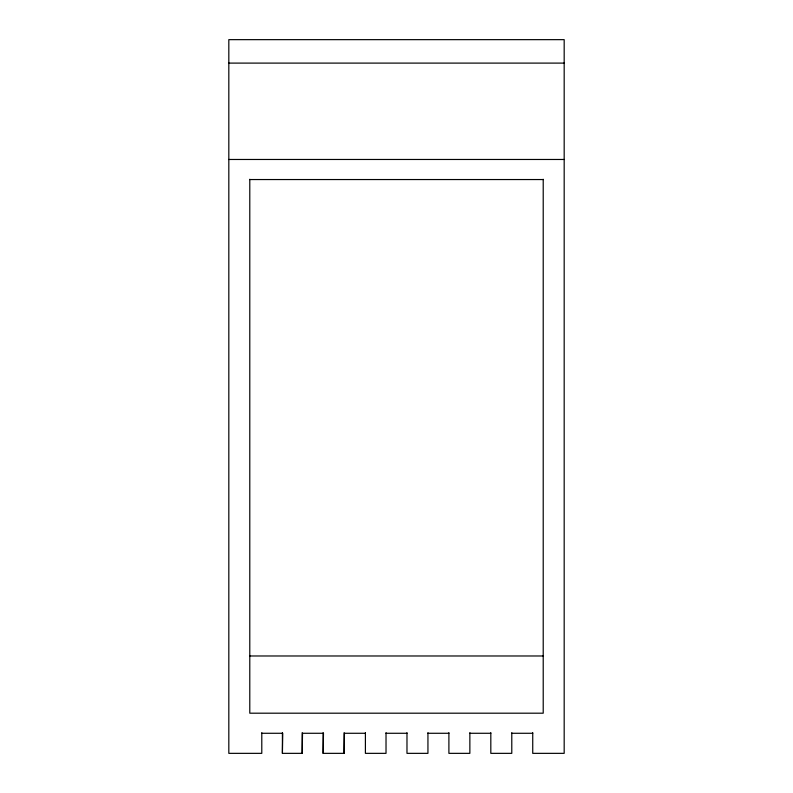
<?xml version="1.0" encoding="UTF-8"?>
<svg xmlns="http://www.w3.org/2000/svg" width="793" height="793" viewBox="0 0 793 793"><rect width="100%" height="100%" fill="white"/><g stroke="black" fill="none" stroke-linecap="round" stroke-linejoin="round"><path stroke-width="1.19" d="M365.404 733.277L344.449 733.277L344.103 753.35L323.138 753.35L323.485 733.277L302.529 733.277L302.183 753.35L282.407 753.35L282.754 733.277L261.789 733.277M228.82 63.103L564.18 63.103M228.82 159.472L564.18 159.472M249.785 179.545L543.215 179.545M249.785 655.98L543.215 655.98M386.022 733.277L406.978 733.277M427.942 733.277L448.897 733.277M469.862 733.277L490.817 733.277M511.782 733.277L532.737 733.277M543.215 179.287L543.215 713.194L249.785 713.194L249.785 179.287M532.737 732.653L532.737 753.35L564.18 753.35L564.18 39.65L228.82 39.65L228.82 753.35L261.789 753.35L261.789 732.653M511.782 732.653L511.782 753.35L490.817 753.35L490.817 732.653M469.862 732.653L469.862 753.35L448.897 753.35L448.897 732.653M427.942 732.653L427.942 753.35L406.978 753.35L406.978 732.653M386.022 732.653L386.022 753.35L365.404 753.35L365.404 732.653M344.103 732.653L344.103 753.35M323.138 732.653L323.138 753.35M302.183 732.653L302.183 753.35M282.407 732.653L282.407 753.35"/></g></svg>
